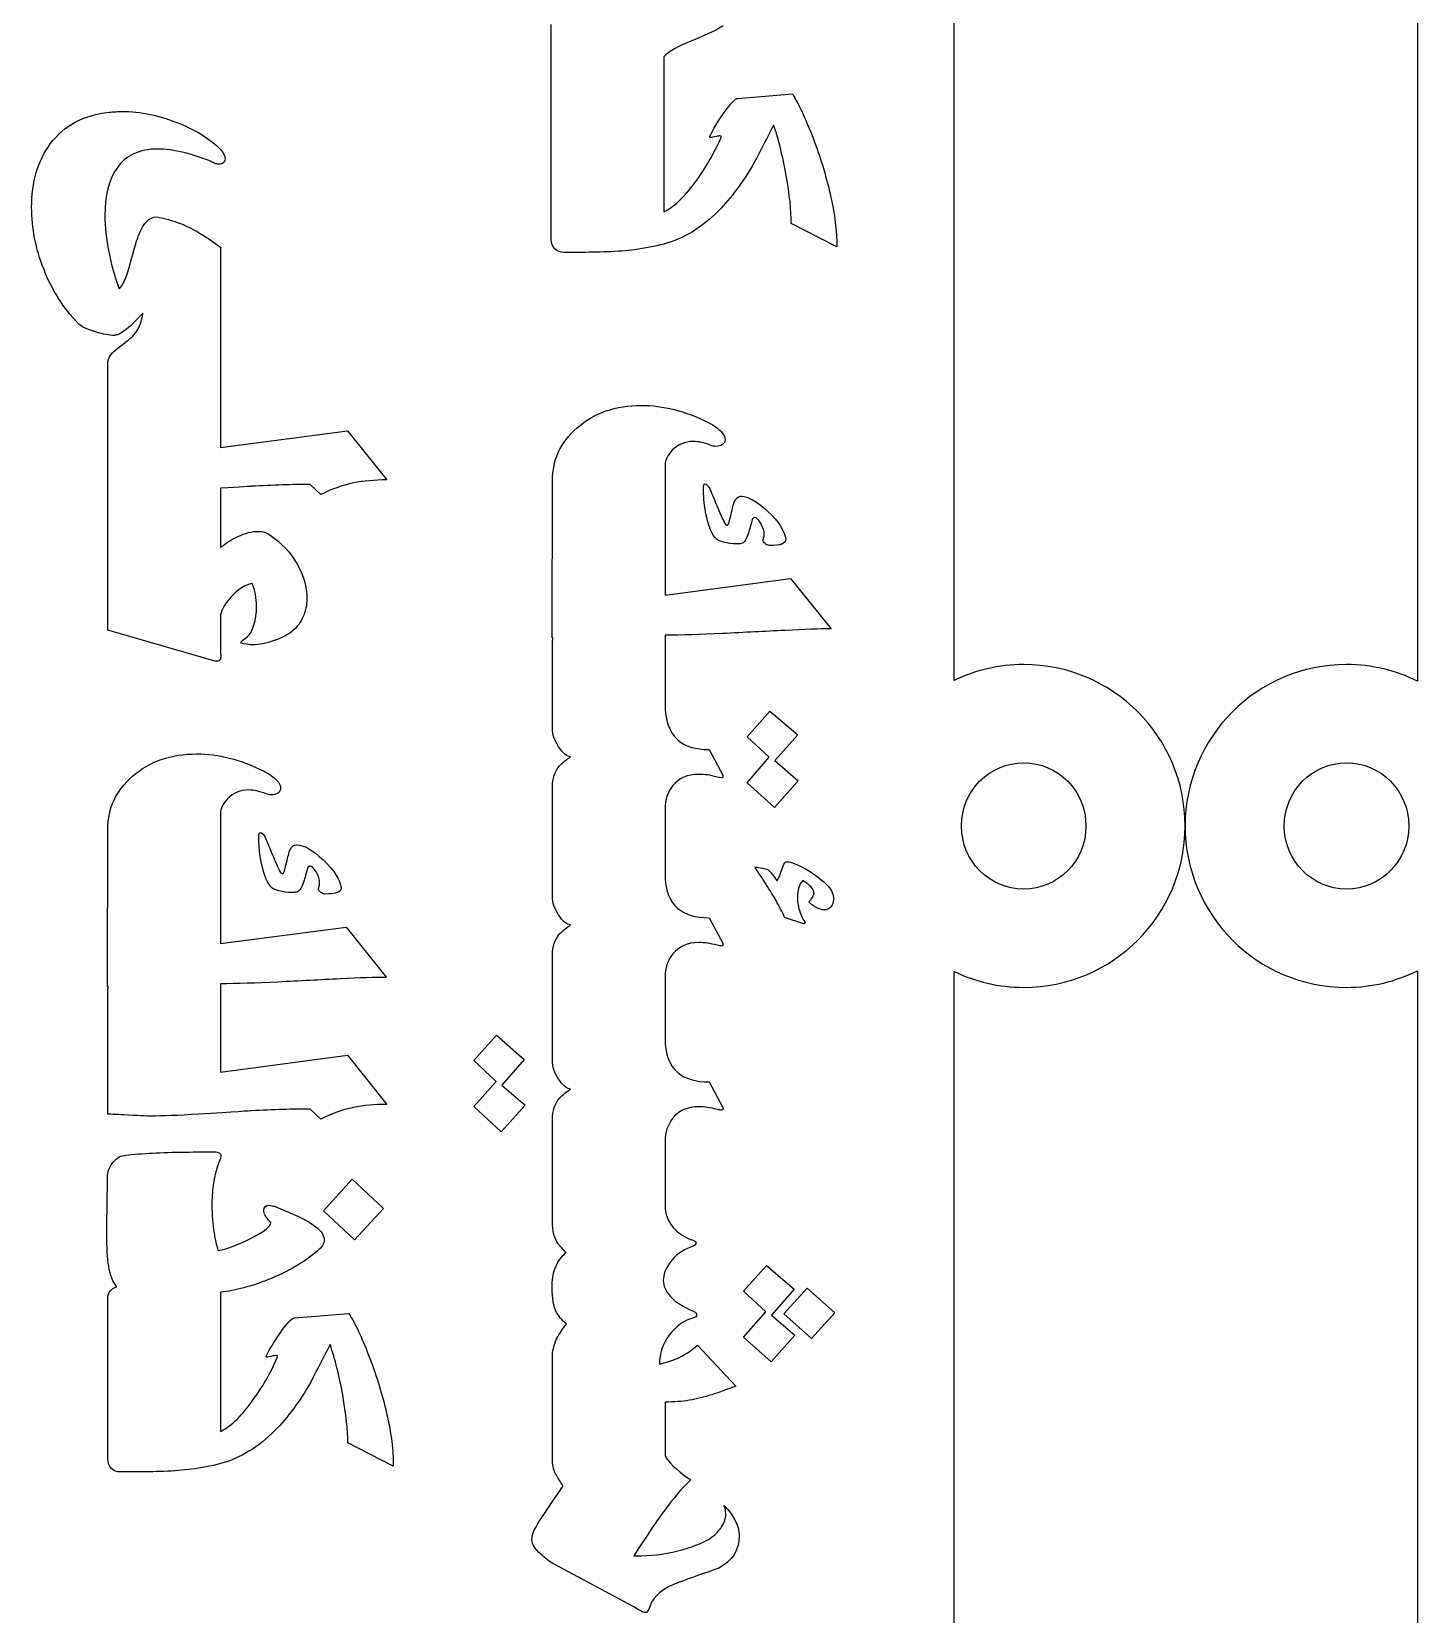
# Model space of a CAD drawing. Extents: x 0 to 978, y 1133 to 1701.
# Drawn here: x 377.5 to 468.2, y 1333.8 to 1437.4 of the extents above; entities that cross this region are included whole.
import ezdxf

# ---------------------------------------------------------------- set-up
doc = ezdxf.new("R2010")
doc.units = 0
doc.layers.add('H0115_Printing_02', color=7, linetype='CONTINUOUS')

msp = doc.modelspace()

# ---------------------------------------------------------------- linework, layer by layer
at = {"layer": 'H0115_Printing_02', "color": 1}
for points in [[(411.52209, 1423.800964), (411.52209, 1433.242964), (411.52209, 1434.198964), (411.52209, 1437.883964)], [(437.885089, 1394.951965), (437.885089, 1438.476964)], [(468.203888, 1438.515664), (468.203888, 1394.913665)], [(418.89409, 1435.771964), (418.89409, 1434.198964), (418.89409, 1433.242964), (418.89409, 1425.623964)], [(423.736089, 1433.042964), (427.302089, 1433.339964)], [(430.201089, 1423.584964), (430.201089, 1423.334964), (427.230089, 1424.860964)], [(389.86909, 1423.314964), (389.86909, 1415.646965), (389.86909, 1414.120965)], [(413.20909, 1422.965964), (412.33309, 1422.965964)], [(389.42709, 1396.231965), (382.49709, 1398.247965), (382.49709, 1407.432965), (382.49709, 1407.906965), (382.49709, 1414.120965), (382.49709, 1415.646965), (382.49709, 1415.718965)], [(389.86909, 1414.120965), (389.86909, 1410.186965), (398.18209, 1411.294965), (400.76009, 1408.075965)], [(418.97009, 1409.042965), (418.97009, 1400.539965), (427.187089, 1401.623965), (429.838089, 1398.331965)], [(389.86909, 1407.529965), (389.86909, 1403.651965)], [(396.43909, 1407.111965), (395.74909, 1407.777965)], [(411.59809, 1391.828965), (411.59809, 1397.585965), (411.62209, 1397.585965), (411.62209, 1397.737965), (411.57409, 1397.737965), (411.59809, 1408.039965)], [(421.484089, 1407.396965), (421.484089, 1407.500965)], [(423.893089, 1407.003965), (423.965089, 1407.003965)], [(389.86909, 1399.106965), (389.86909, 1396.842965), (389.89309, 1396.521965)], [(391.98909, 1397.284965), (391.83609, 1397.284965)], [(418.97009, 1397.914965), (418.97009, 1397.585965), (418.97009, 1396.621965), (418.97009, 1393.426965)], [(421.845089, 1390.431965), (422.737089, 1388.761965)], [(411.59809, 1380.820965), (411.59809, 1385.365965), (411.59809, 1386.577965), (411.59809, 1387.974965)], [(422.632089, 1388.584965), (422.367089, 1388.633965)], [(389.86909, 1386.236965), (389.86909, 1377.733966), (398.08509, 1378.817966), (400.73609, 1375.525966)], [(418.97009, 1386.569965), (418.97009, 1385.365965), (418.97009, 1382.418965), (418.97009, 1382.298965)], [(382.49709, 1366.565966), (382.49709, 1374.779966), (382.52109, 1374.779966), (382.52109, 1374.931966), (382.47309, 1374.931966), (382.49709, 1385.233965)], [(392.38209, 1384.590965), (392.38209, 1384.695965)], [(394.79109, 1384.197965), (394.86409, 1384.197965)], [(426.889089, 1383.085965), (426.961089, 1383.085965)], [(421.845089, 1379.424966), (422.737089, 1377.753966)], [(428.045089, 1379.030966), (426.792089, 1379.447966)], [(411.59809, 1370.077966), (411.59809, 1374.357966), (411.59809, 1375.834966), (411.59809, 1376.966966)], [(418.97009, 1375.561966), (418.97009, 1374.357966), (418.97009, 1371.675966), (418.97009, 1371.555966)], [(437.885089, 1251.094969), (437.885089, 1375.912966)], [(468.203888, 1375.952666), (468.203888, 1251.094669)], [(389.86909, 1375.108966), (389.86909, 1374.779966), (389.86909, 1373.815966), (389.86909, 1369.319966), (398.18209, 1370.427966), (400.76009, 1367.207966)], [(421.847089, 1368.681966), (422.739089, 1367.010966)], [(396.43909, 1366.244966), (395.74909, 1366.910966)], [(411.59809, 1359.559966), (411.59809, 1363.614966), (411.59809, 1365.380966), (411.59809, 1366.223966)], [(418.97009, 1364.818966), (418.97009, 1363.614966), (418.97009, 1360.587966)], [(393.16109, 1359.459966), (393.11309, 1359.532966)], [(389.86909, 1354.915966), (389.86909, 1354.393966), (389.86909, 1352.506966), (389.86909, 1345.818966)], [(382.49709, 1352.506966), (382.49709, 1354.393966), (382.49709, 1354.546966)], [(394.71109, 1353.237966), (398.27709, 1353.534966)], [(382.49709, 1343.995966), (382.49709, 1352.506966)], [(411.59809, 1343.734966), (411.59809, 1347.732966), (411.59809, 1348.423966), (411.59809, 1350.952966)], [(421.091089, 1351.450966), (423.596089, 1348.768966)], [(418.97009, 1347.732966), (418.97009, 1344.224966)], [(401.17609, 1343.779966), (401.17609, 1343.530966), (398.20509, 1345.055966)], [(384.18309, 1343.161966), (383.30809, 1343.161966)], [(410.24909, 1338.692967), (410.24909, 1338.740967)], [(423.813089, 1339.013967), (423.813089, 1338.965967)], [(416.88209, 1334.348967), (411.74309, 1337.094967)], [(416.91909, 1337.682967), (417.41209, 1337.682967)]]:
    msp.add_lwpolyline(points, dxfattribs=at)
for points in [[(419.56109, 1412.679965)], [(421.737089, 1407.721965)], [(427.651089, 1391.387965), (426.150089, 1389.716965), (427.678089, 1388.392965), (426.127089, 1386.642965), (424.335089, 1388.263965), (425.780089, 1389.941965), (424.335089, 1391.266965), (425.829089, 1392.936965)], [(390.33509, 1387.207965)], [(446.515089, 1385.432965)], [(459.492889, 1385.432665)], [(394.05309, 1382.503965)], [(429.820089, 1380.138965)], [(407.93809, 1371.747966), (409.75109, 1370.150966), (408.28209, 1368.479966), (409.80809, 1367.155966), (408.23409, 1365.413966), (406.46109, 1367.083966), (407.91209, 1368.705966), (406.46109, 1370.077966)], [(398.47909, 1362.309966), (400.54409, 1360.391966), (398.64609, 1358.351966), (396.60409, 1360.247966)], [(427.427089, 1355.111966), (425.933089, 1353.417966), (427.451089, 1352.108966), (425.909089, 1350.366966), (424.110089, 1351.988966), (425.564089, 1353.634966), (424.110089, 1354.983966), (425.612089, 1356.661966)], [(430.087089, 1353.562966), (428.561089, 1351.891966), (426.746089, 1353.513966), (428.264089, 1355.183966)]]:
    msp.add_lwpolyline(points, close=True, dxfattribs=at)
for points in [[(422.765089, 1437.795964), (422.438089, 1437.548964), (421.753089, 1437.222964), (420.709089, 1436.815964)], [(420.709089, 1436.815964), (419.80409, 1436.462964), (419.19909, 1436.114964), (418.89409, 1435.771964)], [(422.797089, 1432.054964), (423.257089, 1432.713964), (423.570089, 1433.042964), (423.736089, 1433.042964)], [(427.302089, 1433.339964), (427.714089, 1432.664964), (428.142089, 1431.757964), (428.587089, 1430.617964)], [(378.730091, 1430.058964), (379.625091, 1431.268964), (380.91209, 1431.961964), (382.59309, 1432.138964)], [(382.59309, 1432.138964), (382.73309, 1432.149964), (382.87409, 1432.159964), (383.01909, 1432.170964)], [(383.01909, 1432.170964), (383.16309, 1432.181964), (383.29209, 1432.185964), (383.40409, 1432.185964)], [(383.40409, 1432.185964), (384.64109, 1432.185964), (385.89909, 1431.924964), (387.17909, 1431.399964)], [(387.17909, 1431.399964), (388.34609, 1430.917964), (389.24209, 1430.352964), (389.86909, 1429.705964)], [(421.898089, 1430.561964), (422.090089, 1430.973964), (422.390089, 1431.471964), (422.797089, 1432.054964)], [(426.074089, 1431.300964), (425.651089, 1430.486964), (425.227089, 1429.669964), (424.805089, 1428.850964)], [(426.893089, 1428.004964), (426.668089, 1429.269964), (426.395089, 1430.368964), (426.074089, 1431.300964)], [(420.918089, 1427.526964), (421.598089, 1428.441964), (422.170089, 1429.429964), (422.637089, 1430.488964)], [(421.893089, 1430.501964), (421.880089, 1430.514964), (421.881089, 1430.534964), (421.898089, 1430.561964)], [(421.962089, 1430.481964), (421.930089, 1430.481964), (421.907089, 1430.487964), (421.893089, 1430.501964)], [(422.339089, 1430.553964), (422.119089, 1430.505964), (421.994089, 1430.481964), (421.962089, 1430.481964)], [(422.556089, 1430.585964), (422.508089, 1430.585964), (422.435089, 1430.574964), (422.339089, 1430.553964)], [(422.637089, 1430.488964), (422.658089, 1430.553964), (422.631089, 1430.585964), (422.556089, 1430.585964)], [(428.587089, 1430.617964), (429.047089, 1429.434964), (429.422089, 1428.243964), (429.711089, 1427.044964)], [(377.510091, 1425.891964), (377.510091, 1427.572964), (377.917091, 1428.961964), (378.730091, 1430.058964)], [(385.76509, 1429.729964), (384.56109, 1429.729964), (383.66409, 1429.303964), (383.07509, 1428.452964)], [(387.48009, 1429.496964), (386.83509, 1429.652964), (386.26309, 1429.729964), (385.76509, 1429.729964)], [(389.52409, 1428.789964), (388.80609, 1429.105964), (388.12509, 1429.341964), (387.48009, 1429.496964)], [(389.86909, 1429.705964), (390.06709, 1429.485964), (390.16609, 1429.279964), (390.16609, 1429.087964)], [(383.07509, 1428.452964), (382.56109, 1427.708964), (382.30409, 1426.683964), (382.30409, 1425.377964)], [(389.77209, 1428.741964), (389.67609, 1428.741964), (389.59309, 1428.757964), (389.52409, 1428.789964)], [(390.04609, 1428.821964), (389.97609, 1428.757964), (389.88509, 1428.731964), (389.77209, 1428.741964)], [(390.16609, 1429.087964), (390.15509, 1428.974964), (390.11509, 1428.886964), (390.04609, 1428.821964)], [(424.805089, 1428.850964), (424.066089, 1427.566964), (423.289089, 1426.514964), (422.476089, 1425.695964)], [(418.89409, 1425.623964), (419.49909, 1425.891964), (420.174089, 1426.525964), (420.918089, 1427.526964)], [(427.230089, 1424.860964), (427.230089, 1425.690964), (427.117089, 1426.738964), (426.893089, 1428.004964)], [(429.711089, 1427.044964), (430.038089, 1425.690964), (430.201089, 1424.536964), (430.201089, 1423.584964)], [(378.297091, 1421.884964), (377.772091, 1423.217964), (377.510091, 1424.553964), (377.510091, 1425.891964)], [(382.30409, 1425.377964), (382.30409, 1424.622964), (382.38709, 1423.834964), (382.55309, 1423.012964)], [(384.55309, 1424.189964), (384.85809, 1424.917964), (385.23009, 1425.281964), (385.66909, 1425.281964)], [(385.66909, 1425.281964), (385.76509, 1425.281964), (385.83709, 1425.273964), (385.88609, 1425.256964)], [(385.88609, 1425.256964), (386.42709, 1425.133964), (386.90209, 1424.989964), (387.31109, 1424.823964)], [(422.476089, 1425.695964), (421.378089, 1424.587964), (420.184089, 1423.859964), (418.89409, 1423.511964)], [(383.91009, 1422.061964), (384.22609, 1423.212964), (384.44009, 1423.921964), (384.55309, 1424.189964)], [(387.31109, 1424.823964), (387.72109, 1424.657964), (388.14009, 1424.446964), (388.56809, 1424.189964)], [(388.56809, 1424.189964), (388.85709, 1424.018964), (389.29109, 1423.726964), (389.86909, 1423.314964)], [(382.55309, 1423.012964), (382.71909, 1422.191964), (382.94709, 1421.381964), (383.23609, 1420.584964)], [(411.76309, 1423.190964), (411.60209, 1423.340964), (411.52209, 1423.543964), (411.52209, 1423.800964)], [(412.33309, 1422.965964), (412.11309, 1422.965964), (411.92309, 1423.040964), (411.76309, 1423.190964)], [(415.19609, 1423.001964), (414.54609, 1422.977964), (413.88309, 1422.965964), (413.20909, 1422.965964)], [(416.97509, 1423.142964), (416.43909, 1423.072964), (415.84609, 1423.025964), (415.19609, 1423.001964)], [(418.89409, 1423.511964), (418.29409, 1423.351964), (417.65409, 1423.227964), (416.97509, 1423.142964)], [(383.23609, 1420.584964), (383.45509, 1420.734964), (383.68009, 1421.226964), (383.91009, 1422.061964)], [(380.55309, 1418.320965), (379.590091, 1419.315965), (378.837091, 1420.503964), (378.297091, 1421.884964)], [(384.78609, 1418.986965), (384.48509, 1418.648965), (384.21009, 1418.368965), (383.95809, 1418.143965)], [(384.10309, 1417.452965), (384.49909, 1417.870965), (384.72609, 1418.381965), (384.78609, 1418.986965)], [(381.69409, 1417.758965), (381.11609, 1417.929965), (380.73509, 1418.116965), (380.55309, 1418.320965)], [(383.95809, 1418.143965), (383.64209, 1417.859965), (383.36209, 1417.666965), (383.11509, 1417.565965)], [(382.93909, 1417.533965), (382.61709, 1417.533965), (382.20309, 1417.608965), (381.69409, 1417.758965)], [(383.03109, 1417.549965), (382.98509, 1417.538965), (382.95409, 1417.533965), (382.93909, 1417.533965)], [(383.11509, 1417.565965), (383.10409, 1417.565965), (383.07609, 1417.559965), (383.03109, 1417.549965)], [(383.04309, 1416.609965), (383.73409, 1417.150965), (384.08709, 1417.431965), (384.10309, 1417.452965)], [(382.49709, 1415.718965), (382.49709, 1416.023965), (382.67909, 1416.320965), (383.04309, 1416.609965)], [(413.21209, 1411.491965), (414.32609, 1412.465965), (415.72909, 1412.952965), (417.42109, 1412.952965)], [(417.42109, 1412.952965), (418.11609, 1412.952965), (418.83009, 1412.861965), (419.56109, 1412.679965)], [(419.56109, 1412.679965), (420.291089, 1412.497965), (421.045089, 1412.211965), (421.821089, 1411.820965)], [(421.821089, 1411.820965), (422.196089, 1411.622965), (422.470089, 1411.428965), (422.644089, 1411.238965)], [(411.59809, 1408.039965), (411.59809, 1409.398965), (412.13609, 1410.549965), (413.21209, 1411.491965)], [(420.817089, 1410.592965), (420.266089, 1410.592965), (419.80609, 1410.399965), (419.43609, 1410.013965)], [(421.926089, 1410.351965), (421.529089, 1410.512965), (421.160089, 1410.592965), (420.817089, 1410.592965)], [(422.644089, 1411.238965), (422.818089, 1411.048965), (422.905089, 1410.875965), (422.905089, 1410.720965)], [(422.905089, 1410.720965), (422.895089, 1410.581965), (422.834089, 1410.471965), (422.725089, 1410.391965)], [(419.43609, 1410.013965), (419.12609, 1409.687965), (418.97009, 1409.363965), (418.97009, 1409.042965)], [(422.295089, 1410.271965), (422.183089, 1410.271965), (422.059089, 1410.298965), (421.926089, 1410.351965)], [(422.725089, 1410.391965), (422.615089, 1410.310965), (422.472089, 1410.271965), (422.295089, 1410.271965)], [(391.90209, 1407.657965), (391.89309, 1407.657965), (391.21209, 1407.614965), (389.86909, 1407.529965)], [(395.74909, 1407.777965), (394.60309, 1407.777965), (393.32009, 1407.737965), (391.90209, 1407.657965)], [(398.57609, 1407.874965), (397.82109, 1407.718965), (397.10809, 1407.464965), (396.43909, 1407.111965)], [(400.76009, 1408.075965), (399.95709, 1408.075965), (399.22909, 1408.007965), (398.57609, 1407.874965)], [(421.484089, 1407.500965), (421.484089, 1407.709965), (421.521089, 1407.813965), (421.596089, 1407.813965)], [(421.596089, 1407.813965), (421.634089, 1407.813965), (421.681089, 1407.783965), (421.737089, 1407.721965)], [(421.737089, 1407.721965), (421.793089, 1407.660965), (421.848089, 1407.586965), (421.901089, 1407.500965)], [(421.901089, 1407.500965), (422.089089, 1407.040965), (422.233089, 1406.687965), (422.335089, 1406.440965)], [(421.661089, 1405.766965), (421.543089, 1406.318965), (421.484089, 1406.861965), (421.484089, 1407.396965)], [(422.335089, 1406.440965), (422.549089, 1405.927965), (422.723089, 1405.533965), (422.857089, 1405.260965)], [(423.435089, 1406.408965), (423.532089, 1406.778965), (423.684089, 1406.976965), (423.893089, 1407.003965)], [(423.965089, 1407.003965), (424.415089, 1407.003965), (424.991089, 1406.673965), (425.692089, 1406.015965)], [(422.215089, 1404.305965), (421.979089, 1404.653965), (421.794089, 1405.140965), (421.661089, 1405.766965)], [(423.154089, 1405.309965), (423.288089, 1405.828965), (423.382089, 1406.194965), (423.435089, 1406.408965)], [(424.672089, 1405.461965), (424.538089, 1405.001965), (424.450089, 1404.698965), (424.407089, 1404.554965)], [(424.825089, 1405.613965), (424.750089, 1405.613965), (424.699089, 1405.563965), (424.672089, 1405.461965)], [(425.234089, 1405.228965), (425.084089, 1405.485965), (424.948089, 1405.613965), (424.825089, 1405.613965)], [(425.692089, 1406.015965), (426.415089, 1405.336965), (426.806089, 1404.723965), (426.864089, 1404.176965)], [(389.86909, 1403.651965), (390.21109, 1403.934965), (390.58909, 1404.172965), (391.00109, 1404.365965)], [(391.00109, 1404.365965), (391.48809, 1404.595965), (391.93009, 1404.711965), (392.32609, 1404.711965)], [(392.32609, 1404.711965), (392.48709, 1404.711965), (392.63109, 1404.690965), (392.76009, 1404.650965)], [(392.76009, 1404.650965), (392.88809, 1404.610965), (393.00609, 1404.547965), (393.11309, 1404.461965)], [(393.11309, 1404.461965), (393.86809, 1403.953965), (394.45809, 1403.321965), (394.88409, 1402.567965)], [(422.857089, 1405.260965), (422.921089, 1405.159965), (422.975089, 1405.108965), (423.018089, 1405.108965)], [(423.018089, 1405.108965), (423.066089, 1405.108965), (423.111089, 1405.175965), (423.154089, 1405.309965)], [(424.407089, 1404.554965), (424.305089, 1404.211965), (424.174089, 1404.005965), (424.014089, 1403.935965)], [(425.459089, 1404.497965), (425.459089, 1404.728965), (425.384089, 1404.971965), (425.234089, 1405.228965)], [(425.411089, 1404.257965), (425.443089, 1404.353965), (425.459089, 1404.433965), (425.459089, 1404.497965)], [(422.785089, 1404.000965), (422.501089, 1404.075965), (422.311089, 1404.176965), (422.215089, 1404.305965)], [(423.620089, 1403.887965), (423.347089, 1403.887965), (423.069089, 1403.925965), (422.785089, 1404.000965)], [(423.873089, 1403.895965), (423.806089, 1403.890965), (423.722089, 1403.887965), (423.620089, 1403.887965)], [(424.014089, 1403.935965), (423.987089, 1403.914965), (423.940089, 1403.901965), (423.873089, 1403.895965)], [(425.387089, 1404.152965), (425.403089, 1404.200965), (425.411089, 1404.235965), (425.411089, 1404.257965)], [(425.511089, 1403.907965), (425.428089, 1403.979965), (425.387089, 1404.061965), (425.387089, 1404.152965)], [(425.780089, 1403.783965), (425.684089, 1403.794965), (425.594089, 1403.835965), (425.511089, 1403.907965)], [(426.619089, 1403.879965), (426.456089, 1403.815965), (426.176089, 1403.783965), (425.780089, 1403.783965)], [(426.864089, 1404.176965), (426.864089, 1404.043965), (426.783089, 1403.943965), (426.619089, 1403.879965)], [(394.88409, 1402.567965), (395.30909, 1401.812965), (395.52209, 1401.068965), (395.52209, 1400.335965)], [(391.93309, 1401.290965), (391.47809, 1401.220965), (391.01409, 1400.924965), (390.54309, 1400.399965)], [(392.16109, 1400.576965), (392.11609, 1400.832965), (392.04009, 1401.070965), (391.93309, 1401.290965)], [(390.54309, 1400.399965), (390.09409, 1399.896965), (389.86909, 1399.465965), (389.86909, 1399.106965)], [(392.23009, 1399.797965), (392.23009, 1400.059965), (392.20709, 1400.318965), (392.16109, 1400.576965)], [(395.52209, 1400.335965), (395.52209, 1399.906965), (395.44309, 1399.506965), (395.28509, 1399.134965)], [(392.05709, 1398.584965), (392.17209, 1398.954965), (392.23009, 1399.358965), (392.23009, 1399.797965)], [(391.64409, 1397.829965), (391.80409, 1397.963965), (391.94209, 1398.215965), (392.05709, 1398.584965)], [(394.56709, 1398.175965), (394.31009, 1397.955965), (393.91809, 1397.752965), (393.39109, 1397.564965)], [(395.28509, 1399.134965), (395.12809, 1398.762965), (394.88809, 1398.442965), (394.56709, 1398.175965)], [(426.806089, 1398.231965), (425.518089, 1398.164965), (424.158089, 1398.094965), (422.725089, 1398.022965)], [(429.838089, 1398.331965), (429.104089, 1398.331965), (428.093089, 1398.298965), (426.806089, 1398.231965)], [(391.21009, 1397.452965), (391.21009, 1397.484965), (391.25009, 1397.532965), (391.33009, 1397.597965)], [(391.83609, 1397.284965), (391.41909, 1397.326965), (391.21009, 1397.383965), (391.21009, 1397.452965)], [(391.33009, 1397.597965), (391.34109, 1397.602965), (391.44609, 1397.680965), (391.64409, 1397.829965)], [(393.39109, 1397.564965), (392.86309, 1397.377965), (392.39609, 1397.284965), (391.98909, 1397.284965)], [(422.725089, 1398.022965), (421.293089, 1397.950965), (420.041089, 1397.914965), (418.97009, 1397.914965)], [(389.62809, 1396.207965), (389.54209, 1396.207965), (389.47509, 1396.216965), (389.42709, 1396.231965)], [(389.83709, 1396.292965), (389.79909, 1396.236965), (389.73009, 1396.207965), (389.62809, 1396.207965)], [(389.89309, 1396.521965), (389.89309, 1396.424965), (389.87409, 1396.348965), (389.83709, 1396.292965)], [(442.439089, 1395.994965), (440.806089, 1395.994965), (439.266089, 1395.613965), (437.885089, 1394.951965)], [(453.004089, 1385.432965), (453.004089, 1391.265965), (448.274089, 1395.994965), (442.439089, 1395.994965)], [(463.568888, 1395.995665), (457.733889, 1395.995665), (453.003889, 1391.266665), (453.003889, 1385.432665)], [(468.203888, 1394.913665), (466.802888, 1395.599665), (465.233888, 1395.995665), (463.568888, 1395.995665)], [(418.97009, 1393.426965), (418.97009, 1392.345965), (419.24609, 1391.558965), (419.79809, 1391.065965)], [(411.99609, 1390.620965), (411.73109, 1391.035965), (411.59809, 1391.437965), (411.59809, 1391.828965)], [(419.79809, 1391.065965), (420.269089, 1390.643965), (420.951089, 1390.431965), (421.845089, 1390.431965)], [(384.11109, 1388.685965), (385.22409, 1389.659965), (386.62709, 1390.146965), (388.31909, 1390.146965)], [(388.31909, 1390.146965), (389.01509, 1390.146965), (389.72809, 1390.055965), (390.45909, 1389.873965)], [(390.45909, 1389.873965), (391.19009, 1389.692965), (391.94309, 1389.405965), (392.72009, 1389.014965)], [(412.77909, 1389.965965), (412.52209, 1389.987965), (412.26109, 1390.205965), (411.99609, 1390.620965)], [(412.05609, 1389.371965), (412.15809, 1389.494965), (412.39909, 1389.693965), (412.77909, 1389.965965)], [(392.72009, 1389.014965), (393.09409, 1388.817965), (393.36909, 1388.622965), (393.54309, 1388.432965)], [(411.59809, 1387.974965), (411.59809, 1388.541965), (411.75109, 1389.007965), (412.05609, 1389.371965)], [(438.363089, 1385.432965), (438.363089, 1387.714965), (440.188089, 1389.564965), (442.439089, 1389.564965)], [(442.439089, 1389.564965), (444.690089, 1389.564965), (446.515089, 1387.714965), (446.515089, 1385.432965)], [(459.492889, 1385.432665), (459.492889, 1387.714665), (461.316888, 1389.564665), (463.568888, 1389.564665)], [(463.568888, 1389.564665), (465.819888, 1389.564665), (467.644888, 1387.714665), (467.644888, 1385.432665)], [(382.49709, 1385.233965), (382.49709, 1386.592965), (383.03509, 1387.743965), (384.11109, 1388.685965)], [(391.71609, 1387.786965), (391.16409, 1387.786965), (390.70409, 1387.593965), (390.33509, 1387.207965)], [(392.82409, 1387.545965), (392.42809, 1387.706965), (392.05909, 1387.786965), (391.71609, 1387.786965)], [(393.54309, 1388.432965), (393.71709, 1388.242965), (393.80409, 1388.070965), (393.80409, 1387.914965)], [(393.80409, 1387.914965), (393.79309, 1387.775965), (393.73309, 1387.665965), (393.62309, 1387.585965)], [(419.46009, 1388.047965), (419.13409, 1387.629965), (418.97009, 1387.136965), (418.97009, 1386.569965)], [(421.187089, 1388.809965), (420.437089, 1388.809965), (419.86209, 1388.555965), (419.46009, 1388.047965)], [(421.753089, 1388.769965), (421.557089, 1388.796965), (421.369089, 1388.809965), (421.187089, 1388.809965)], [(422.367089, 1388.633965), (422.153089, 1388.697965), (421.948089, 1388.743965), (421.753089, 1388.769965)], [(422.761089, 1388.657965), (422.761089, 1388.609965), (422.718089, 1388.584965), (422.632089, 1388.584965)], [(422.737089, 1388.761965), (422.742089, 1388.750965), (422.746089, 1388.734965), (422.749089, 1388.713965)], [(422.749089, 1388.713965), (422.751089, 1388.692965), (422.755089, 1388.673965), (422.761089, 1388.657965)], [(390.33509, 1387.207965), (390.02409, 1386.881965), (389.86909, 1386.558965), (389.86909, 1386.236965)], [(393.19409, 1387.465965), (393.08109, 1387.465965), (392.95809, 1387.492965), (392.82409, 1387.545965)], [(393.62309, 1387.585965), (393.51309, 1387.505965), (393.37009, 1387.465965), (393.19409, 1387.465965)], [(392.38209, 1384.695965), (392.38209, 1384.903965), (392.42009, 1385.008965), (392.49509, 1385.008965)], [(392.49509, 1385.008965), (392.53209, 1385.008965), (392.57909, 1384.977965), (392.63509, 1384.915965)], [(392.63509, 1384.915965), (392.69109, 1384.854965), (392.74709, 1384.780965), (392.80009, 1384.695965)], [(392.80009, 1384.695965), (392.98709, 1384.234965), (393.13209, 1383.881965), (393.23309, 1383.635965)], [(442.439089, 1381.300965), (440.188089, 1381.300965), (438.363089, 1383.150965), (438.363089, 1385.432965)], [(446.515089, 1385.432965), (446.515089, 1383.150965), (444.690089, 1381.300965), (442.439089, 1381.300965)], [(442.439089, 1374.869966), (448.274089, 1374.869966), (453.004089, 1379.598966), (453.004089, 1385.432965)], [(453.003889, 1385.432665), (453.003889, 1379.598666), (457.733889, 1374.869666), (463.568888, 1374.869666)], [(463.568888, 1381.300665), (461.316888, 1381.300665), (459.492889, 1383.150665), (459.492889, 1385.432665)], [(467.644888, 1385.432665), (467.644888, 1383.150665), (465.819888, 1381.300665), (463.568888, 1381.300665)], [(392.55909, 1382.960965), (392.44109, 1383.512965), (392.38209, 1384.055965), (392.38209, 1384.590965)], [(394.33409, 1383.602965), (394.43009, 1383.972965), (394.58309, 1384.170965), (394.79109, 1384.197965)], [(394.86409, 1384.197965), (395.31409, 1384.197965), (395.88909, 1383.867965), (396.59009, 1383.209965)], [(393.11309, 1381.499965), (392.87809, 1381.847965), (392.69309, 1382.334965), (392.55909, 1382.960965)], [(393.23309, 1383.635965), (393.44809, 1383.121965), (393.62209, 1382.727965), (393.75609, 1382.454965)], [(394.05309, 1382.503965), (394.18709, 1383.022965), (394.28009, 1383.388965), (394.33409, 1383.602965)], [(395.57109, 1382.655965), (395.43709, 1382.195965), (395.34809, 1381.892965), (395.30609, 1381.748965)], [(395.72309, 1382.808965), (395.64809, 1382.808965), (395.59809, 1382.757965), (395.57109, 1382.655965)], [(396.13309, 1382.422965), (395.98309, 1382.679965), (395.84609, 1382.808965), (395.72309, 1382.808965)], [(396.59009, 1383.209965), (397.31309, 1382.530965), (397.70409, 1381.917965), (397.76309, 1381.370965)], [(425.564089, 1381.639965), (425.322089, 1382.009965), (425.084089, 1382.375965), (424.849089, 1382.739965)], [(424.849089, 1382.739965), (424.999089, 1382.728965), (425.158089, 1382.707965), (425.327089, 1382.675965)], [(425.327089, 1382.675965), (425.495089, 1382.643965), (425.622089, 1382.608965), (425.708089, 1382.570965)], [(426.463089, 1382.121965), (426.634089, 1382.737965), (426.776089, 1383.058965), (426.889089, 1383.085965)], [(426.961089, 1383.085965), (427.218089, 1383.085965), (427.630089, 1382.921965), (428.198089, 1382.595965)], [(393.75609, 1382.454965), (393.82009, 1382.353965), (393.87409, 1382.302965), (393.91609, 1382.302965)], [(393.91609, 1382.302965), (393.96509, 1382.302965), (394.01009, 1382.369965), (394.05309, 1382.503965)], [(395.30609, 1381.748965), (395.20409, 1381.405965), (395.07309, 1381.199965), (394.91209, 1381.129965)], [(396.35809, 1381.692965), (396.35809, 1381.922965), (396.28309, 1382.165965), (396.13309, 1382.422965)], [(396.31009, 1381.451965), (396.34209, 1381.547965), (396.35809, 1381.627965), (396.35809, 1381.692965)], [(418.97009, 1382.298965), (418.97009, 1381.259965), (419.24909, 1380.504965), (419.80609, 1380.034965)], [(426.230089, 1380.547965), (426.070089, 1380.826965), (425.847089, 1381.189965), (425.564089, 1381.639965)], [(425.708089, 1382.570965), (425.831089, 1382.448965), (425.927089, 1382.342965), (425.997089, 1382.254965)], [(425.997089, 1382.254965), (426.067089, 1382.165965), (426.166089, 1382.025965), (426.294089, 1381.832965)], [(426.294089, 1381.832965), (426.348089, 1381.928965), (426.404089, 1382.025965), (426.463089, 1382.121965)], [(427.973089, 1381.856965), (427.855089, 1381.727965), (427.768089, 1381.574965), (427.712089, 1381.394965)], [(428.551089, 1381.406965), (428.422089, 1381.556965), (428.230089, 1381.706965), (427.973089, 1381.856965)], [(428.198089, 1382.595965), (428.808089, 1382.247965), (429.290089, 1381.877965), (429.643089, 1381.487965)], [(393.68309, 1381.194965), (393.40009, 1381.269965), (393.20909, 1381.370965), (393.11309, 1381.499965)], [(394.51909, 1381.081965), (394.24609, 1381.081965), (393.96709, 1381.119965), (393.68309, 1381.194965)], [(394.77209, 1381.090965), (394.70509, 1381.084965), (394.62009, 1381.081965), (394.51909, 1381.081965)], [(394.91209, 1381.129965), (394.88509, 1381.108965), (394.83909, 1381.095965), (394.77209, 1381.090965)], [(396.28609, 1381.346965), (396.30109, 1381.394965), (396.31009, 1381.429965), (396.31009, 1381.451965)], [(396.41009, 1381.102965), (396.32709, 1381.174965), (396.28609, 1381.256965), (396.28609, 1381.346965)], [(396.67909, 1380.977965), (396.58209, 1380.988965), (396.49309, 1381.029965), (396.41009, 1381.102965)], [(397.51809, 1381.073965), (397.35509, 1381.009965), (397.07509, 1380.977965), (396.67909, 1380.977965)], [(397.76309, 1381.370965), (397.76309, 1381.237965), (397.68109, 1381.138965), (397.51809, 1381.073965)], [(411.99609, 1379.612966), (411.73109, 1380.027965), (411.59809, 1380.430965), (411.59809, 1380.820965)], [(426.792089, 1379.447966), (426.631089, 1379.806966), (426.444089, 1380.173965), (426.230089, 1380.547965)], [(427.712089, 1381.394965), (427.656089, 1381.215965), (427.627089, 1381.024965), (427.627089, 1380.820965)], [(427.627089, 1380.820965), (427.627089, 1380.510965), (427.671089, 1380.207965), (427.760089, 1379.913966)], [(428.390089, 1380.451965), (428.433089, 1380.515965), (428.478089, 1380.579965), (428.527089, 1380.644965)], [(428.527089, 1380.644965), (428.655089, 1380.788965), (428.714089, 1380.922965), (428.703089, 1381.045965)], [(428.703089, 1381.045965), (428.703089, 1381.163965), (428.652089, 1381.284965), (428.551089, 1381.406965)], [(429.643089, 1381.487965), (429.873089, 1381.225965), (429.988089, 1380.938965), (429.988089, 1380.628965)], [(429.988089, 1380.628965), (429.988089, 1380.435965), (429.932089, 1380.272965), (429.820089, 1380.138965)], [(412.77909, 1378.957966), (412.52209, 1378.979966), (412.26109, 1379.197966), (411.99609, 1379.612966)], [(419.80609, 1380.034965), (420.282089, 1379.626966), (420.962089, 1379.424966), (421.845089, 1379.424966)], [(427.760089, 1379.913966), (427.848089, 1379.619966), (427.967089, 1379.364966), (428.117089, 1379.150966)], [(428.832089, 1380.118965), (428.612089, 1380.238965), (428.465089, 1380.349965), (428.390089, 1380.451965)], [(429.370089, 1379.937966), (429.231089, 1379.937966), (429.051089, 1379.997966), (428.832089, 1380.118965)], [(429.820089, 1380.138965), (429.707089, 1380.004965), (429.557089, 1379.937966), (429.370089, 1379.937966)], [(412.05609, 1378.363966), (412.15809, 1378.487966), (412.39909, 1378.685966), (412.77909, 1378.957966)], [(428.085089, 1379.046966), (428.080089, 1379.040966), (428.066089, 1379.035966), (428.045089, 1379.030966)], [(428.117089, 1379.150966), (428.144089, 1379.113966), (428.133089, 1379.078966), (428.085089, 1379.046966)], [(411.59809, 1376.966966), (411.59809, 1377.534966), (411.75109, 1377.999966), (412.05609, 1378.363966)], [(421.187089, 1377.801966), (420.437089, 1377.801966), (419.86209, 1377.547966), (419.46009, 1377.039966)], [(421.753089, 1377.761966), (421.557089, 1377.788966), (421.369089, 1377.801966), (421.187089, 1377.801966)], [(422.367089, 1377.625966), (422.153089, 1377.689966), (421.948089, 1377.735966), (421.753089, 1377.761966)], [(422.656089, 1377.576966), (422.624089, 1377.576966), (422.528089, 1377.593966), (422.367089, 1377.625966)], [(422.761089, 1377.633966), (422.761089, 1377.596966), (422.726089, 1377.576966), (422.656089, 1377.576966)], [(422.737089, 1377.753966), (422.747089, 1377.721966), (422.754089, 1377.697966), (422.757089, 1377.681966)], [(422.757089, 1377.681966), (422.759089, 1377.665966), (422.761089, 1377.649966), (422.761089, 1377.633966)], [(419.46009, 1377.039966), (419.13409, 1376.621966), (418.97009, 1376.129966), (418.97009, 1375.561966)], [(397.70409, 1375.425966), (396.41609, 1375.358966), (395.05609, 1375.289966), (393.62409, 1375.216966)], [(400.73609, 1375.525966), (400.00309, 1375.525966), (398.99209, 1375.492966), (397.70409, 1375.425966)], [(437.885089, 1375.912966), (439.266089, 1375.250966), (440.806089, 1374.869966), (442.439089, 1374.869966)], [(463.568888, 1374.869666), (465.233888, 1374.869666), (466.802888, 1375.265666), (468.203888, 1375.952666)], [(393.62409, 1375.216966), (392.19109, 1375.144966), (390.94009, 1375.108966), (389.86909, 1375.108966)], [(418.97009, 1371.555966), (418.97009, 1370.516966), (419.24909, 1369.762966), (419.80609, 1369.291966)], [(411.99609, 1368.869966), (411.73109, 1369.284966), (411.59809, 1369.687966), (411.59809, 1370.077966)], [(419.80609, 1369.291966), (420.283089, 1368.884966), (420.963089, 1368.681966), (421.847089, 1368.681966)], [(412.77909, 1368.215966), (412.52209, 1368.236966), (412.26109, 1368.455966), (411.99609, 1368.869966)], [(412.05609, 1367.621966), (412.15809, 1367.744966), (412.39909, 1367.942966), (412.77909, 1368.215966)], [(400.76009, 1367.207966), (399.95709, 1367.207966), (399.22909, 1367.140966), (398.57609, 1367.007966)], [(411.59809, 1366.223966), (411.59809, 1366.791966), (411.75109, 1367.256966), (412.05609, 1367.621966)], [(383.53309, 1366.525966), (383.08809, 1366.552966), (382.74309, 1366.565966), (382.49709, 1366.565966)], [(385.32409, 1366.445966), (385.01909, 1366.445966), (384.42209, 1366.471966), (383.53309, 1366.525966)], [(388.45609, 1366.573966), (387.09609, 1366.487966), (386.05209, 1366.445966), (385.32409, 1366.445966)], [(391.90209, 1366.790966), (391.89109, 1366.790966), (390.74209, 1366.717966), (388.45609, 1366.573966)], [(395.74909, 1366.910966), (394.60309, 1366.910966), (393.32009, 1366.870966), (391.90209, 1366.790966)], [(398.57609, 1367.007966), (397.82109, 1366.851966), (397.10809, 1366.597966), (396.43909, 1366.244966)], [(419.46109, 1366.296966), (419.13409, 1365.878966), (418.97009, 1365.386966), (418.97009, 1364.818966)], [(421.188089, 1367.059966), (420.438089, 1367.059966), (419.86209, 1366.804966), (419.46109, 1366.296966)], [(421.755089, 1367.018966), (421.559089, 1367.045966), (421.370089, 1367.059966), (421.188089, 1367.059966)], [(422.369089, 1366.882966), (422.155089, 1366.946966), (421.950089, 1366.992966), (421.755089, 1367.018966)], [(422.658089, 1366.833966), (422.626089, 1366.833966), (422.530089, 1366.850966), (422.369089, 1366.882966)], [(422.763089, 1366.890966), (422.763089, 1366.853966), (422.728089, 1366.833966), (422.658089, 1366.833966)], [(422.739089, 1367.010966), (422.749089, 1366.978966), (422.756089, 1366.954966), (422.759089, 1366.938966)], [(422.759089, 1366.938966), (422.761089, 1366.922966), (422.763089, 1366.906966), (422.763089, 1366.890966)], [(383.67709, 1363.884966), (384.20709, 1363.948966), (384.78709, 1363.996966), (385.41609, 1364.028966)], [(385.41609, 1364.028966), (386.04509, 1364.060966), (386.74909, 1364.081966), (387.52809, 1364.092966)], [(387.52809, 1364.092966), (388.30709, 1364.103966), (388.94809, 1364.108966), (389.45109, 1364.108966)], [(389.45109, 1364.108966), (389.60609, 1364.108966), (389.71909, 1364.083966), (389.78909, 1364.032966)], [(389.78909, 1364.032966), (389.85809, 1363.981966), (389.89309, 1363.916966), (389.89309, 1363.835966)], [(382.47309, 1362.430966), (382.47309, 1362.800966), (382.59909, 1363.134966), (382.85009, 1363.434966)], [(382.85009, 1363.434966), (383.10209, 1363.734966), (383.37709, 1363.884966), (383.67709, 1363.884966)], [(389.67609, 1363.169966), (389.54209, 1362.757966), (389.44709, 1362.338966), (389.39109, 1361.912966)], [(389.78109, 1363.458966), (389.72709, 1363.329966), (389.69209, 1363.233966), (389.67609, 1363.169966)], [(389.89309, 1363.835966), (389.89309, 1363.766966), (389.85509, 1363.640966), (389.78109, 1363.458966)], [(382.45309, 1360.732966), (382.46609, 1361.602966), (382.47309, 1362.168966), (382.47309, 1362.430966)], [(389.39109, 1361.912966), (389.33509, 1361.487966), (389.30709, 1361.047966), (389.30709, 1360.592966)], [(382.43309, 1358.785966), (382.43309, 1359.213966), (382.43909, 1359.862966), (382.45309, 1360.732966)], [(389.30709, 1360.592966), (389.30709, 1359.997966), (389.35509, 1359.403966), (389.45109, 1358.809966)], [(392.69609, 1360.271966), (392.72209, 1360.500966), (392.85409, 1360.616966), (393.08909, 1360.616966)], [(392.80409, 1359.937966), (392.73209, 1360.069966), (392.69609, 1360.179966), (392.69609, 1360.271966)], [(393.11309, 1359.532966), (392.98009, 1359.671966), (392.87609, 1359.806966), (392.80409, 1359.937966)], [(393.08909, 1360.616966), (393.19609, 1360.594966), (393.30309, 1360.570966), (393.41009, 1360.543966)], [(393.41009, 1360.543966), (394.36809, 1360.147966), (394.94909, 1359.899966), (395.15309, 1359.797966)], [(418.97009, 1360.587966), (418.97009, 1360.057966), (419.14709, 1359.584966), (419.50009, 1359.166966)], [(382.55309, 1356.625966), (382.47309, 1357.123966), (382.43309, 1357.843966), (382.43309, 1358.785966)], [(389.45109, 1358.809966), (389.52609, 1358.338966), (389.61709, 1357.950966), (389.72409, 1357.645966)], [(391.92109, 1358.480966), (392.74809, 1358.914966), (393.16109, 1359.240966), (393.16109, 1359.459966)], [(395.15309, 1359.797966), (395.49609, 1359.625966), (395.80909, 1359.433966), (396.09309, 1359.218966)], [(396.09309, 1359.218966), (396.46709, 1358.919966), (396.65509, 1358.630966), (396.65509, 1358.352966)], [(411.97609, 1358.082966), (411.72409, 1358.424966), (411.59809, 1358.917966), (411.59809, 1359.559966)], [(419.50009, 1359.166966), (419.80009, 1358.818966), (420.164089, 1358.564966), (420.592089, 1358.403966)], [(389.72409, 1357.645966), (390.36109, 1357.768966), (391.09409, 1358.046966), (391.92109, 1358.480966)], [(396.65509, 1358.352966), (396.65509, 1358.105966), (396.50709, 1357.862966), (396.21309, 1357.621966)], [(412.48209, 1357.520966), (412.16609, 1357.863966), (411.99709, 1358.050966), (411.97609, 1358.082966)], [(420.641089, 1357.865966), (420.084089, 1357.673966), (419.63409, 1357.341966), (419.29209, 1356.870966)], [(420.592089, 1358.403966), (420.871089, 1358.312966), (421.010089, 1358.229966), (421.010089, 1358.154966)], [(421.010089, 1358.154966), (421.010089, 1358.058966), (420.887089, 1357.962966), (420.641089, 1357.865966)], [(396.21309, 1357.621966), (395.34009, 1356.877966), (394.27209, 1356.253966), (393.00909, 1355.750966)], [(411.75109, 1356.452966), (411.89009, 1356.849966), (412.13409, 1357.204966), (412.48209, 1357.520966)], [(419.29209, 1356.870966), (418.99709, 1356.463966), (418.85009, 1356.072966), (418.85009, 1355.697966)], [(383.08309, 1355.284966), (382.82609, 1355.568966), (382.65009, 1356.015966), (382.55309, 1356.625966)], [(393.00909, 1355.750966), (391.91709, 1355.316966), (390.87009, 1355.038966), (389.86909, 1354.915966)], [(411.57409, 1355.208966), (411.57409, 1355.700966), (411.63309, 1356.115966), (411.75109, 1356.452966)], [(418.85009, 1355.697966), (418.85009, 1355.334966), (419.00509, 1354.983966), (419.31609, 1354.646966)], [(382.49709, 1354.546966), (382.49709, 1354.899966), (382.69209, 1355.145966), (383.08309, 1355.284966)], [(411.87109, 1353.602966), (411.67309, 1353.998966), (411.57409, 1354.533966), (411.57409, 1355.208966)], [(419.31609, 1354.646966), (419.66909, 1354.260966), (420.186089, 1353.931966), (420.866089, 1353.658966)], [(420.866089, 1353.658966), (420.978089, 1353.615966), (421.034089, 1353.543966), (421.034089, 1353.441966)], [(393.77209, 1352.249966), (394.23209, 1352.908966), (394.54509, 1353.237966), (394.71109, 1353.237966)], [(398.27709, 1353.534966), (398.68909, 1352.860966), (399.11709, 1351.952966), (399.56209, 1350.812966)], [(412.50609, 1352.847966), (412.21109, 1353.093966), (412.00009, 1353.345966), (411.87109, 1353.602966)], [(411.92809, 1351.988966), (412.01309, 1352.154966), (412.20609, 1352.440966), (412.50609, 1352.847966)], [(420.793089, 1353.216966), (420.188089, 1353.066966), (419.67209, 1352.697966), (419.24309, 1352.108966)], [(421.034089, 1353.441966), (421.034089, 1353.345966), (420.954089, 1353.270966), (420.793089, 1353.216966)], [(392.87209, 1350.756966), (393.06509, 1351.168966), (393.36509, 1351.666966), (393.77209, 1352.249966)], [(411.59809, 1350.952966), (411.66309, 1351.348966), (411.77209, 1351.694966), (411.92809, 1351.988966)], [(419.24309, 1352.108966), (418.81509, 1351.520966), (418.60109, 1350.890966), (418.60109, 1350.221966)], [(391.89309, 1347.721966), (392.57209, 1348.636966), (393.14509, 1349.624966), (393.61109, 1350.684966)], [(392.86809, 1350.696966), (392.85509, 1350.709966), (392.85609, 1350.729966), (392.87209, 1350.756966)], [(392.93709, 1350.676966), (392.90509, 1350.676966), (392.88209, 1350.683966), (392.86809, 1350.696966)], [(393.31409, 1350.748966), (393.09409, 1350.700966), (392.96809, 1350.676966), (392.93709, 1350.676966)], [(393.53109, 1350.780966), (393.48309, 1350.780966), (393.41009, 1350.769966), (393.31409, 1350.748966)], [(393.61109, 1350.684966), (393.63209, 1350.748966), (393.60609, 1350.780966), (393.53109, 1350.780966)], [(397.04809, 1351.495966), (396.62509, 1350.681966), (396.20209, 1349.865966), (395.78009, 1349.046966)], [(397.86809, 1348.199966), (397.64209, 1349.465966), (397.37009, 1350.564966), (397.04809, 1351.495966)], [(399.56209, 1350.812966), (400.02209, 1349.629966), (400.39709, 1348.439966), (400.68609, 1347.239966)], [(418.60109, 1350.221966), (419.01909, 1350.307966), (419.40409, 1350.430966), (419.75709, 1350.591966)], [(419.75709, 1350.591966), (420.223089, 1350.800966), (420.668089, 1351.086966), (421.091089, 1351.450966)], [(395.78009, 1349.046966), (395.04109, 1347.761966), (394.26409, 1346.709966), (393.45109, 1345.891966)], [(423.596089, 1348.768966), (422.793089, 1348.479966), (422.268089, 1348.294966), (422.022089, 1348.214966)], [(389.86909, 1345.818966), (390.47409, 1346.086966), (391.14809, 1346.720966), (391.89309, 1347.721966)], [(398.20509, 1345.055966), (398.20509, 1345.885966), (398.09209, 1346.933966), (397.86809, 1348.199966)], [(420.552089, 1347.853966), (420.071089, 1347.773966), (419.54309, 1347.732966), (418.97009, 1347.732966)], [(422.022089, 1348.214966), (421.524089, 1348.054966), (421.034089, 1347.933966), (420.552089, 1347.853966)], [(400.68609, 1347.239966), (401.01309, 1345.885966), (401.17609, 1344.732966), (401.17609, 1343.779966)], [(393.45109, 1345.891966), (392.35309, 1344.782966), (391.15909, 1344.055966), (389.86909, 1343.706966)], [(382.73809, 1343.385966), (382.57709, 1343.535966), (382.49709, 1343.739966), (382.49709, 1343.995966)], [(383.30809, 1343.161966), (383.08809, 1343.161966), (382.89809, 1343.236966), (382.73809, 1343.385966)], [(387.94909, 1343.337966), (387.41409, 1343.268966), (386.82109, 1343.221966), (386.17109, 1343.197966)], [(389.86909, 1343.706966), (389.26909, 1343.546966), (388.62909, 1343.423966), (387.94909, 1343.337966)], [(411.85109, 1342.943966), (411.71509, 1343.171966), (411.63109, 1343.434966), (411.59809, 1343.734966)], [(418.97009, 1344.224966), (419.15809, 1343.828966), (419.68509, 1343.325966), (420.552089, 1342.714966)], [(386.17109, 1343.197966), (385.52109, 1343.173966), (384.85809, 1343.161966), (384.18309, 1343.161966)], [(410.89209, 1340.185966), (411.35709, 1340.876966), (411.82309, 1341.567966), (412.28909, 1342.257966)], [(412.28909, 1342.257966), (412.13409, 1342.487966), (411.98809, 1342.716966), (411.85109, 1342.943966)], [(420.651089, 1342.644966), (420.238089, 1342.249966), (419.82009, 1341.797966), (419.39409, 1341.257966)], [(420.552089, 1342.714966), (420.589089, 1342.689966), (420.616089, 1342.669966), (420.651089, 1342.644966)], [(419.39409, 1341.257966), (419.00809, 1340.764966), (418.57909, 1340.171966), (418.10609, 1339.476967)], [(410.24909, 1338.740967), (410.24909, 1339.067967), (410.46309, 1339.549967), (410.89209, 1340.185966)], [(422.665089, 1339.564967), (422.848089, 1339.843967), (422.940089, 1340.133966), (422.940089, 1340.431966)], [(422.940089, 1340.431966), (422.940089, 1340.608966), (422.901089, 1340.784966), (422.835089, 1340.961966)], [(422.835089, 1340.961966), (423.478089, 1340.314966), (423.813089, 1339.664967), (423.813089, 1339.013967)], [(418.10609, 1339.476967), (417.71109, 1338.878967), (417.31509, 1338.281967), (416.91909, 1337.682967)], [(422.014089, 1338.883967), (422.303089, 1339.105967), (422.521089, 1339.332967), (422.665089, 1339.564967)], [(410.82809, 1337.784967), (410.44209, 1338.143967), (410.24909, 1338.446967), (410.24909, 1338.692967)], [(417.41209, 1337.682967), (418.28909, 1337.682967), (419.20109, 1337.817967), (420.147089, 1338.087967)], [(420.147089, 1338.087967), (420.967089, 1338.319967), (421.589089, 1338.584967), (422.014089, 1338.883967)], [(423.813089, 1338.965967), (423.813089, 1338.039967), (423.368089, 1337.340967), (422.480089, 1336.870967)], [(411.74309, 1337.094967), (411.42709, 1337.281967), (411.12209, 1337.512967), (410.82809, 1337.784967)], [(422.480089, 1336.870967), (421.602089, 1336.554967), (420.726089, 1336.238967), (419.85409, 1335.922967)], [(419.85409, 1335.922967), (418.82009, 1335.542967), (418.19909, 1335.033967), (417.99109, 1334.396967)], [(417.29209, 1334.111967), (417.11509, 1334.216967), (416.97909, 1334.295967), (416.88209, 1334.348967)], [(417.67009, 1333.955967), (417.59409, 1333.955967), (417.46909, 1334.007967), (417.29209, 1334.111967)], [(417.99109, 1334.396967), (417.87809, 1334.075967), (417.77109, 1333.928967), (417.67009, 1333.955967)]]:
    msp.add_open_spline(points, degree=3, dxfattribs=at)

doc.saveas('drawing.dxf')
